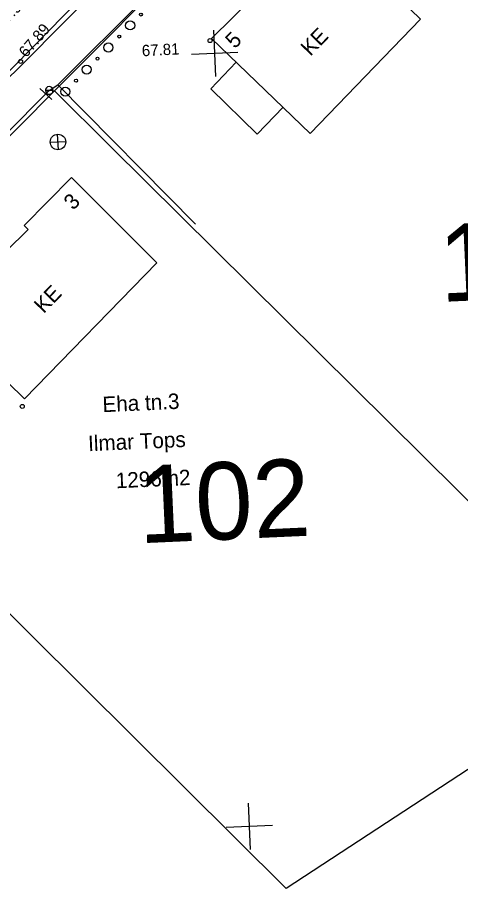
# Model space of a CAD drawing. Extents: x 641878 to 642093, y 6457030 to 6457209.
# Drawn here: x 642028.6 to 642057.3, y 6457038 to 6457094.3 of the extents above; entities that cross this region are included whole.
import ezdxf

# ---------------------------------------------------------------- set-up
doc = ezdxf.new("R2010")
doc.units = 0
for name, color, linetype in [('Level 10', 7, 'Continuous'), ('Level 11', 7, 'Continuous'), ('Level 12', 7, 'Continuous'), ('Level 13', 7, 'Continuous'), ('Level 14', 7, 'Continuous'), ('Level 15', 7, 'Continuous'), ('Level 17', 7, 'Continuous'), ('Level 30', 7, 'Continuous'), ('Level 4', 7, 'Continuous'), ('Level 5', 7, 'Continuous'), ('Level 54', 7, 'Continuous'), ('Level 57', 7, 'Continuous'), ('Level 63', 7, 'Continuous'), ('Level 7', 7, 'Continuous'), ('Level 8', 7, 'Continuous')]:
    doc.layers.add(name, color=color, linetype=linetype)

# ---------------------------------------------------------------- blocks, each defined once
blk = doc.blocks.new('RIST')
at = {"layer": 'Level 17'}
for p, q in [((0, 1500), (0, -1500)), ((-1500, 0), (1500, 0))]:
    blk.add_line(p, q, dxfattribs=at)
blk = doc.blocks.new('BH')
at = {"layer": 'Level 7'}
for centre, radius in [((0, 0), 293), ((990, 0), 95.9)]:
    blk.add_circle(centre, radius, dxfattribs=at)
blk = doc.blocks.new('OK3')
at = {"layer": 'Level 13'}
for p, q in [((-500, 0), (500, 0)), ((-500, 0), (-500, 0)), ((-500, 0), (-500, 0)), ((0, -500), (0, 500))]:
    blk.add_line(p, q, dxfattribs=at)
blk.add_circle((0, 0), 500, dxfattribs=at)
blk = doc.blocks.new('PM5')
at = {"layer": 'Level 11'}
for p, q in [((0, 0), (-250, 0)), ((-250, 0), (0, 0)), ((250, 0), (0, 0)), ((0, 0), (250, 0))]:
    blk.add_line(p, q, dxfattribs=at)
for start, end in [(0, 180), (180, 0)]:
    blk.add_arc((0, 0), 250, start, end, dxfattribs=at)
blk = doc.blocks.new('RIST1')
at = {"layer": 'Level 14'}
for p, q in [((0, 1500), (0, -1500)), ((-1500, 0), (1500, 0))]:
    blk.add_line(p, q, dxfattribs=at)
blk = doc.blocks.new('BH0')
at = {"layer": 'Level 7'}
for centre, radius in [((0, 0), 293), ((990, 0), 95.9)]:
    blk.add_circle(centre, radius, dxfattribs=at)
blk = doc.blocks.new('OK4')
at = {"layer": 'Level 15'}
for p, q in [((-500, 0), (500, 0)), ((-500, 0), (-500, 0)), ((-500, 0), (-500, 0)), ((0, -500), (0, 500))]:
    blk.add_line(p, q, dxfattribs=at)
blk.add_circle((0, 0), 500, dxfattribs=at)
blk = doc.blocks.new('PM6')
at = {"layer": 'Level 12'}
for p, q in [((0, 0), (-250, 0)), ((-250, 0), (0, 0)), ((250, 0), (0, 0)), ((0, 0), (250, 0))]:
    blk.add_line(p, q, dxfattribs=at)
for start, end in [(0, 180), (180, 0)]:
    blk.add_arc((0, 0), 250, start, end, dxfattribs=at)

msp = doc.modelspace()

# ---------------------------------------------------------------- linework, layer by layer
at = {"layer": 'Level 10'}
for points in [[(642031.016, 6457089.543), (642048.488, 6457107.051), (642077.443, 6457076.679), (642085.627, 6457068.037), (642082.405, 6457062.208), (642068.322, 6457052.609), (642034.671, 6457085.923)], [(642012.676, 6457071.076), (642031.016, 6457089.543), (642034.671, 6457085.923), (642068.322, 6457052.609), (642045.995, 6457038.007), (642016.331, 6457067.446)]]:
    msp.add_lwpolyline(points, close=True, dxfattribs=at)
at = {"layer": 'Level 12'}
for points in [[(642031.016, 6457089.543), (642048.488, 6457107.051), (642077.443, 6457076.679), (642085.627, 6457068.037), (642082.405, 6457062.208), (642068.322, 6457052.609), (642034.671, 6457085.923)], [(642012.676, 6457071.076), (642031.016, 6457089.543), (642034.671, 6457085.923), (642068.322, 6457052.609), (642045.995, 6457038.007), (642016.331, 6457067.446)]]:
    msp.add_lwpolyline(points, close=True, dxfattribs=at)
at = {"layer": 'Level 30'}
for centre in [(642041.082, 6457092.795), (642028.829, 6457091.448), (642028.943, 6457069.157)]:
    msp.add_circle(centre, 0.13, dxfattribs=at)
at = {"layer": 'Level 4'}
for p, q in [((642023.635, 6457086.282), (642072.572, 6457136.185)), ((642031.244, 6457089.943), (642043.868, 6457102.521)), ((642027.758, 6457086.623), (642030.681, 6457089.575)), ((642030.08, 6457089.696), (642030.847, 6457088.996)), ((642031.016, 6457089.543), (642031.016, 6457089.543)), ((642034.671, 6457085.923), (642034.671, 6457085.923)), ((642045.995, 6457038.007), (642045.995, 6457038.007))]:
    msp.add_line(p, q, dxfattribs=at)
msp.add_lwpolyline([(642030.681, 6457089.575), (642031.244, 6457089.943), (642040.132, 6457080.93)], dxfattribs=at)
msp.add_lwpolyline([(642012.676, 6457071.076), (642031.016, 6457089.543), (642034.671, 6457085.923), (642068.322, 6457052.609), (642045.995, 6457038.007), (642016.331, 6457067.446)], close=True, dxfattribs=at)
for centre in [(642041.082, 6457092.795), (642028.829, 6457091.448), (642028.943, 6457069.157)]:
    msp.add_circle(centre, 0.13, dxfattribs=at)
at = {"layer": 'Level 5'}
msp.add_lwpolyline([(641993.631, 6457056.645), (641998.295, 6457060.959), (642010.353, 6457072.691), (642017.339, 6457079.824), (642022.415, 6457084.905), (642028.867, 6457091.193), (642037.441, 6457099.834), (642044.889, 6457107.466), (642053.881, 6457116.428), (642059.499, 6457121.898)], dxfattribs=at)
msp.add_lwpolyline([(641993.631, 6457056.645), (641998.295, 6457060.959), (642010.353, 6457072.691), (642017.339, 6457079.824), (642022.415, 6457084.905), (642028.867, 6457091.193), (642037.441, 6457099.834), (642044.889, 6457107.466), (642053.881, 6457116.428), (642059.499, 6457121.898)], dxfattribs=at)
at = {"layer": 'Level 54'}
msp.add_line((642045.995, 6457038.007), (642045.995, 6457038.007), dxfattribs=at)
at = {"layer": 'Level 57'}
for points in [[(642031.016, 6457089.543), (642048.488, 6457107.051), (642077.443, 6457076.679), (642085.627, 6457068.037), (642082.405, 6457062.208), (642068.322, 6457052.609), (642034.671, 6457085.923), (642031.016, 6457089.543)], [(642012.676, 6457071.076), (642031.016, 6457089.543), (642034.671, 6457085.923), (642068.322, 6457052.609), (642045.995, 6457038.007), (642016.331, 6457067.446), (642012.676, 6457071.076)]]:
    msp.add_lwpolyline(points, dxfattribs=at)
at = {"layer": 'Level 63'}
msp.add_line((642041.131, 6457089.688), (642042.773, 6457091.399), dxfattribs=at)
msp.add_line((642041.131, 6457089.688), (642042.773, 6457091.399), dxfattribs=at)
for points in [[(642047.563, 6457086.802), (642041.173, 6457092.934), (642046.679, 6457098.347), (642047.868, 6457097.126), (642049.652, 6457099.076), (642054.696, 6457094.182)], [(642047.563, 6457086.802), (642041.173, 6457092.934), (642046.679, 6457098.347), (642047.868, 6457097.126), (642049.652, 6457099.076), (642054.696, 6457094.182)], [(642023.602, 6457074.99), (642029.314, 6457080.591), (642029.054, 6457080.849), (642032.129, 6457083.945), (642037.65, 6457078.43), (642029.088, 6457069.645)], [(642023.602, 6457074.99), (642029.314, 6457080.591), (642029.054, 6457080.849), (642032.129, 6457083.945), (642037.65, 6457078.43), (642029.088, 6457069.645)]]:
    msp.add_lwpolyline(points, close=True, dxfattribs=at)
msp.add_lwpolyline([(642041.131, 6457089.688), (642044.136, 6457086.756), (642045.802, 6457088.492)], dxfattribs=at)
msp.add_lwpolyline([(642041.131, 6457089.688), (642044.136, 6457086.756), (642045.802, 6457088.492)], dxfattribs=at)
at = {"layer": 'Level 8'}
for p, q in [((642031.244, 6457089.943), (642043.868, 6457102.521)), ((642027.758, 6457086.623), (642030.681, 6457089.575)), ((642030.08, 6457089.696), (642030.847, 6457088.996))]:
    msp.add_line(p, q, dxfattribs=at)
msp.add_lwpolyline([(642030.681, 6457089.575), (642031.244, 6457089.943), (642040.132, 6457080.93)], dxfattribs=at)

# ---------------------------------------------------------------- block references
at = {"layer": 'Level 11', "xscale": 0.0009998982956423152, "yscale": 0.0009998982956423152, "rotation": 2.5639079614876326}
msp.add_blockref('PM5', (642030.681, 6457089.575), dxfattribs=at)
at = {"layer": 'Level 12', "xscale": 0.0009998982956423152, "yscale": 0.0009998982956423152, "rotation": 2.5639079614876326}
msp.add_blockref('PM6', (642030.681, 6457089.575), dxfattribs=at)
at = {"layer": 'Level 13', "xscale": 0.0009998982956423152, "yscale": 0.0009998982956423152, "rotation": 2.5639079614876326}
msp.add_blockref('OK3', (642031.249, 6457086.244), dxfattribs=at)
at = {"layer": 'Level 14', "xscale": 0.0009998982956423152, "yscale": 0.0009998982956423152, "rotation": 2.5639079614876326}
for p in [(642041.376, 6457091.979), (642041.376, 6457091.979), (642043.613, 6457042.034), (642043.613, 6457042.034)]:
    msp.add_blockref('RIST1', p, dxfattribs=at)
at = {"layer": 'Level 15', "xscale": 0.0009998982956423152, "yscale": 0.0009998982956423152, "rotation": 2.5639079614876326}
msp.add_blockref('OK4', (642031.249, 6457086.244), dxfattribs=at)
at = {"layer": 'Level 17', "xscale": 0.0009998982956423152, "yscale": 0.0009998982956423152, "rotation": 2.5639079614876326}
for p in [(642041.376, 6457091.979), (642041.376, 6457091.979), (642043.613, 6457042.034), (642043.613, 6457042.034)]:
    msp.add_blockref('RIST', p, dxfattribs=at)
at = {"layer": 'Level 7', "xscale": 0.0009998982956423152, "yscale": 0.0009998982956423152, "rotation": 45.4508814226647}
for name, p in [('BH', (642035.915, 6457093.773)), ('BH0', (642035.915, 6457093.773)), ('BH', (642034.512, 6457092.348)), ('BH0', (642034.512, 6457092.348)), ('BH', (642033.109, 6457090.923)), ('BH0', (642033.109, 6457090.923)), ('BH', (642031.721, 6457089.5)), ('BH0', (642031.721, 6457089.5))]:
    msp.add_blockref(name, p, dxfattribs=at)

# ---------------------------------------------------------------- texts
at = {"layer": 'Level 30'}
for s, height, rotation, p in [('67.95', 0.7274, 44.7565, (642027.611, 6457093.538)), ('67.89', 0.7274, 49.2684, (642029.196, 6457091.655)), ('67.81', 0.7273, 2.9539, (642036.688, 6457091.778))]:
    msp.add_text(s, height=height, rotation=rotation, dxfattribs=at).set_placement(p)
at = {"layer": 'Level 4'}
for s, height, rotation, p in [('67.95', 0.7274, 44.7565, (642027.611, 6457093.538)), ('67.89', 0.7274, 49.2684, (642029.196, 6457091.655)), ('67.81', 0.7273, 2.9539, (642036.688, 6457091.778)), ('Eha tn.3', 0.9999, 2.5639, (642034.146, 6457068.785)), ('Ilmar Tops', 0.9999, 2.5639, (642033.216, 6457066.261)), ('1296m2', 0.9999, 2.5639, (642035.006, 6457063.869))]:
    msp.add_text(s, height=height, rotation=rotation, dxfattribs=at).set_placement(p)
at = {"layer": 'Level 57'}
for s, p in [('101', (642055.995, 6457075.908)), ('102', (642036.508, 6457060.313))]:
    msp.add_text(s, height=4.9995, rotation=2.5639, dxfattribs=at).set_placement(p)
at = {"layer": 'Level 63'}
for s, height, p in [('5', 1, (642042.684, 6457092.228)), ('5', 1, (642042.684, 6457092.228)), ('KE', 0.9999, (642047.564, 6457091.742)), ('KE', 0.9999, (642047.564, 6457091.742)), ('3', 1, (642032.235, 6457081.792)), ('3', 1, (642032.235, 6457081.792)), ('KE', 0.9999, (642030.323, 6457075.116)), ('KE', 0.9999, (642030.323, 6457075.116))]:
    msp.add_text(s, height=height, rotation=45.8616, dxfattribs=at).set_placement(p)

doc.saveas('drawing.dxf')
